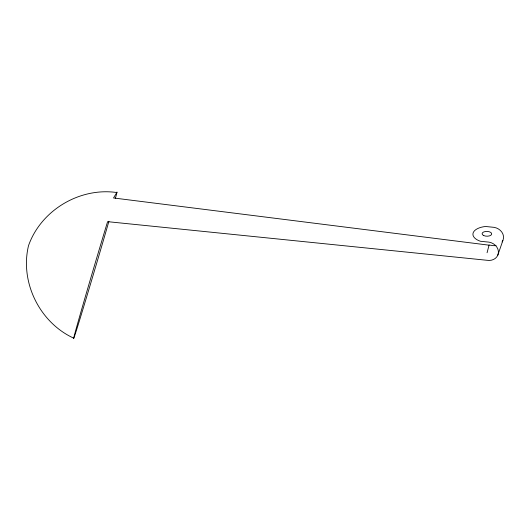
<?xml version="1.0" encoding="UTF-8"?>
<svg xmlns="http://www.w3.org/2000/svg" width="530" height="530" viewBox="0 0 530 530"><rect width="100%" height="100%" fill="white"/><g stroke="black" fill="none" stroke-linecap="round" stroke-linejoin="round"><path stroke-width="0.79" d="M487.07 252.75L489.091 244.986L492.019 245.483A10.607 9.07 19.2 0 0 496.08 245.503M497.73 255.334L502.864 240.554M116.898 192.549C79.791 187.136 41.042 210.178 28.527 245.615C19.709 282.119 39.611 322.531 73.69 338.147M489.084 245.185L113.519 197.968L116.613 192.847A76.419 0.729 -73.5 0 1 115.381 198.439M108.928 221.255A76.419 0.729 -73.5 0 1 79.825 319.411A76.419 0.729 -73.5 0 1 78.705 319.749A76.419 0.729 -73.5 0 1 107.597 221.659L486.884 260.27A10.607 9.07 19.2 0 0 498.366 253.055A10.607 9.07 19.2 0 0 489.058 242.144L480.438 241.269A16.39 8.188 1.2 0 1 473.151 232.875A16.39 8.188 1.2 0 1 485.573 226.482L494.192 227.363A10.607 9.07 19.2 0 1 502.069 241.925M483.744 235.572A4.81 2.405 1.2 0 0 491.628 234.346A4.81 2.405 1.2 0 0 485.354 231.511A4.81 2.405 1.2 0 0 483.744 235.572"/></g></svg>
